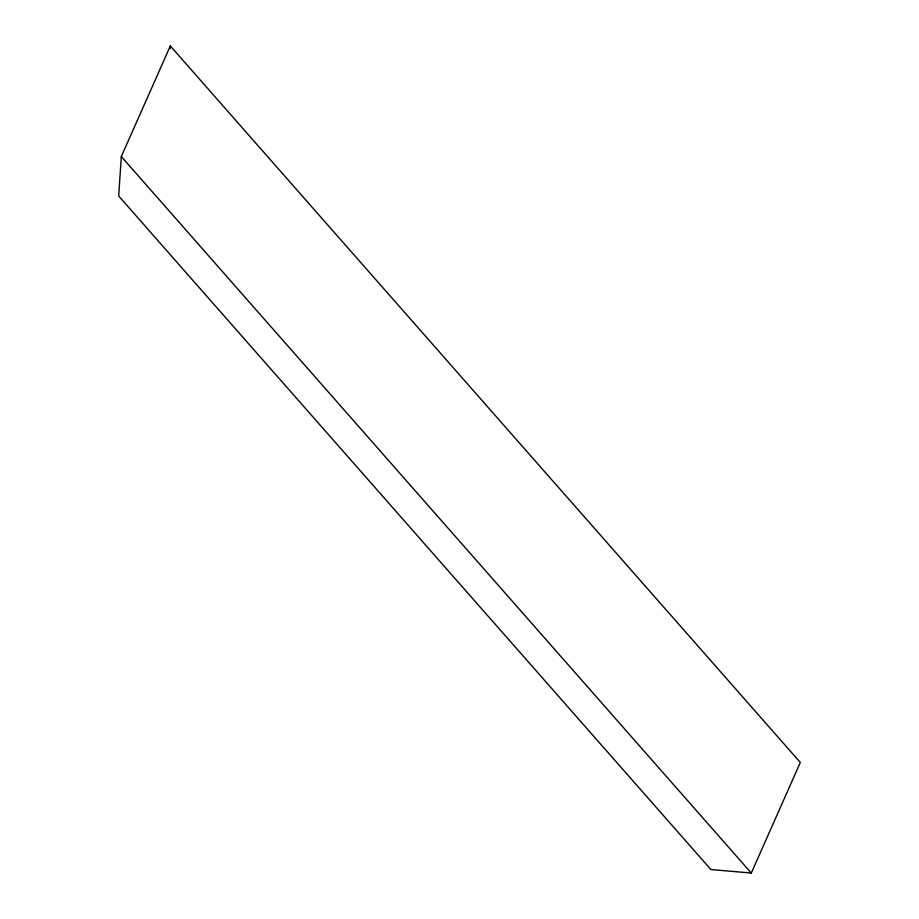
<?xml version="1.0" encoding="UTF-8"?>
<svg xmlns="http://www.w3.org/2000/svg" width="919" height="919" viewBox="0 0 919 919"><rect width="100%" height="100%" fill="white"/><g stroke="black" fill="none" stroke-linecap="round" stroke-linejoin="round"><path stroke-width="1.38" d="M121.319 156.54L118.689 196L710.881 869.523L751.294 873.05L800.311 762.46L170.325 45.95L121.319 156.54L751.294 873.05M170.13 48.764L170.325 45.95"/></g></svg>
